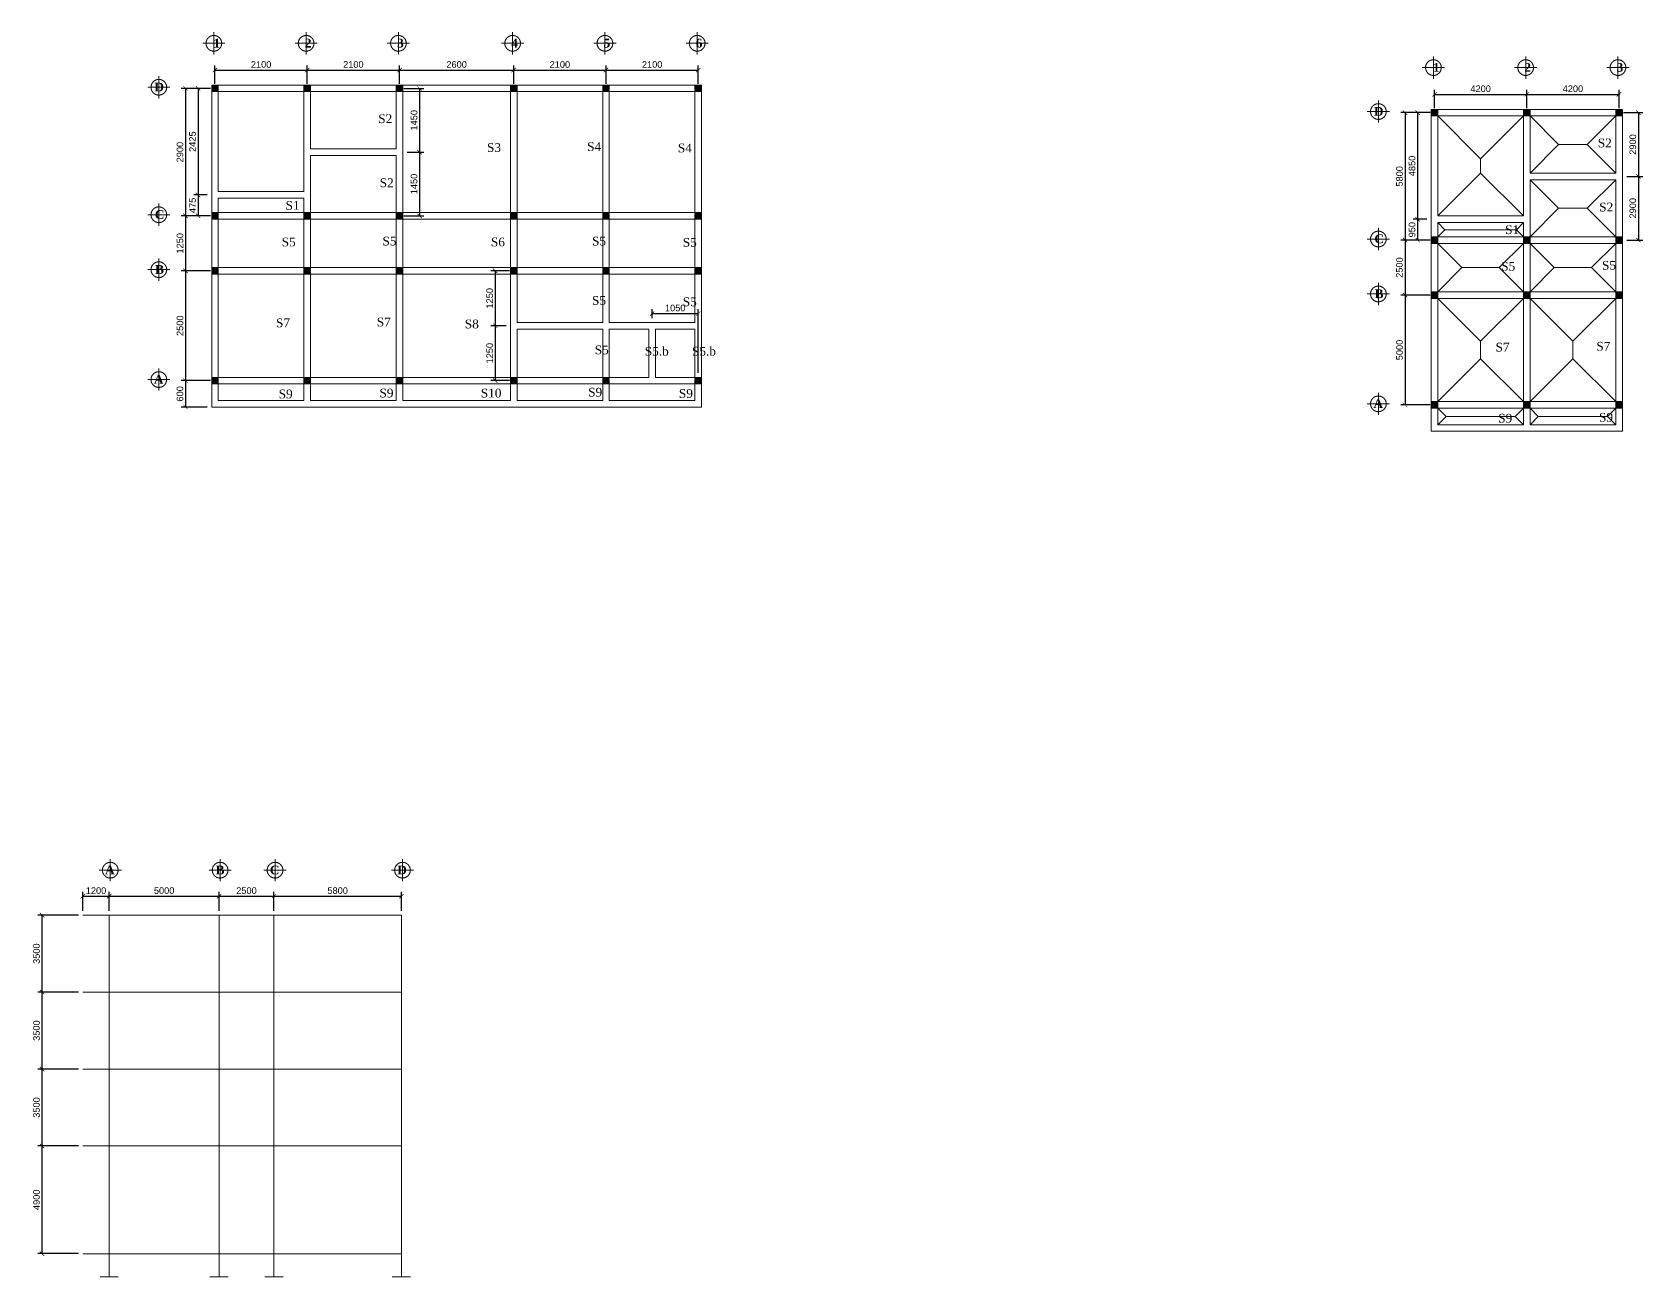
# Model space of a CAD drawing. Header units: inches. Extents: x 841 to 113868, y -38399 to 20899.
# Drawn here: x 70643 to 107298, y -38399 to -10083 of the extents above; entities that cross this region are included whole.
import ezdxf

# ---------------------------------------------------------------- set-up
doc = ezdxf.new("R2010")
doc.units = ezdxf.units.IN
doc.header["$MEASUREMENT"] = 0
doc.linetypes.add('ACAD_ISO04W100', pattern=[30, 24, -3, 0, -3])
for name, color, linetype, lineweight in [('COT', 2, 'Continuous', 13), ('KICH THUOC', 6, 'ACAD_ISO04W100', 5), ('NET DAM', 1, 'Continuous', 13), ('TEXT', 6, 'ACAD_ISO04W100', 5), ('TUONG', 1, 'Continuous', 13)]:
    doc.layers.add(name, color=color, linetype=linetype, lineweight=lineweight)
doc.layers.get('0').off()
doc.styles.get("Standard").update_dxf_attribs({"font": 'arial.ttf'})
doc.styles.add('TEXT', font='times.ttf')
doc.dimstyles.new('TL 1-200', dxfattribs={"dimscale": 100, "dimtxt": 1.5, "dimasz": 1, "dimexe": 1, "dimexo": 1, "dimgap": 0.5, "dimtad": 1, "dimtoh": 1, "dimdec": 0, "dimlfac": 2, "dimzin": 0, "dimdsep": 46, "dimtxsty": 'Standard', "dimblk": 'ARCHTICK', "dimblk1": 'ARCHTICK', "dimblk2": 'ARCHTICK', "dimcen": 6, "dimadec": 0, "dimazin": 0, "dimtfac": 1, "dimtdec": 0, "dimtofl": 0, "dimtmove": 2, "dimatfit": 3, "dimfxl": 1, "dimtolj": 1, "dimtzin": 0, "dimarcsym": 1})
doc.dimstyles.new('TL 100', dxfattribs={"dimscale": 100, "dimtxt": 1.5, "dimasz": 1, "dimexe": 1, "dimexo": 1, "dimgap": 0.5, "dimtad": 1, "dimtoh": 1, "dimdec": 0, "dimzin": 0, "dimdsep": 46, "dimtxsty": 'Standard', "dimblk": 'ARCHTICK', "dimblk1": 'ARCHTICK', "dimblk2": 'ARCHTICK', "dimcen": 6, "dimadec": 0, "dimazin": 0, "dimtfac": 1, "dimtdec": 0, "dimtofl": 0, "dimtmove": 2, "dimatfit": 3, "dimfxl": 1, "dimtolj": 1, "dimtzin": 0, "dimarcsym": 1})

# ---------------------------------------------------------------- blocks, each defined once
blk = doc.blocks.new('A$C16FA33CA')
at = {"layer": 'COT', "ltscale": 200}
h = blk.add_hatch(color=256, dxfattribs=at)
h.dxf.hatch_style = 1
h.paths.add_polyline_path([(0, 0), (300, 0), (300, 300), (0, 300)])
blk.add_lwpolyline([(0, 0), (300, 0), (300, 300), (0, 300)], close=True, dxfattribs=at)
blk = doc.blocks.new('_ArchTick')
at = {"color": 0, "linetype": 'ByBlock', "const_width": 0.15}
blk.add_lwpolyline([(-0.5, -0.5), (0.5, 0.5)], dxfattribs=at)
blk = doc.blocks.new('*D69')
at = {"layer": 'KICH THUOC', "color": 0, "lineweight": -2, "ltscale": 200}
for p, q in [((74802, -11261), (74802, -10844)), ((74802, -10944), (76902, -10944)), ((76902, -11261), (76902, -10844))]:
    blk.add_line(p, q, dxfattribs=at)
at = {"layer": 'KICH THUOC', "color": 0, "lineweight": -2, "ltscale": 200, "xscale": 100, "yscale": 100, "zscale": 100, "rotation": 180}
blk.add_blockref('_ArchTick', (74802, -10944), dxfattribs=at)
at = {"layer": 'KICH THUOC', "color": 0, "lineweight": -2, "ltscale": 200, "xscale": 100, "yscale": 100, "zscale": 100}
blk.add_blockref('_ArchTick', (76902, -10944), dxfattribs=at)
at = {"layer": 'KICH THUOC', "color": 0, "ltscale": 200, "insert": (75852, -10818), "char_height": 150, "attachment_point": 5}
blk.add_mtext('\\A1;2100', dxfattribs=at)
blk = doc.blocks.new('*D70')
at = {"layer": 'KICH THUOC', "color": 0, "lineweight": -2, "ltscale": 200}
for p, q in [((76902, -11261), (76902, -10844)), ((76902, -10944), (79002, -10944)), ((79002, -11261), (79002, -10844))]:
    blk.add_line(p, q, dxfattribs=at)
at = {"layer": 'KICH THUOC', "color": 0, "lineweight": -2, "ltscale": 200, "xscale": 100, "yscale": 100, "zscale": 100, "rotation": 180}
blk.add_blockref('_ArchTick', (76902, -10944), dxfattribs=at)
at = {"layer": 'KICH THUOC', "color": 0, "lineweight": -2, "ltscale": 200, "xscale": 100, "yscale": 100, "zscale": 100}
blk.add_blockref('_ArchTick', (79002, -10944), dxfattribs=at)
at = {"layer": 'KICH THUOC', "color": 0, "ltscale": 200, "insert": (77952, -10818), "char_height": 150, "attachment_point": 5}
blk.add_mtext('\\A1;2100', dxfattribs=at)
blk = doc.blocks.new('*D65')
at = {"layer": 'KICH THUOC', "color": 0, "lineweight": -2, "ltscale": 200}
for p, q in [((79002, -11261), (79002, -10844)), ((79002, -10944), (81602, -10944)), ((81602, -11261), (81602, -10844))]:
    blk.add_line(p, q, dxfattribs=at)
at = {"layer": 'KICH THUOC', "color": 0, "lineweight": -2, "ltscale": 200, "xscale": 100, "yscale": 100, "zscale": 100, "rotation": 180}
blk.add_blockref('_ArchTick', (79002, -10944), dxfattribs=at)
at = {"layer": 'KICH THUOC', "color": 0, "lineweight": -2, "ltscale": 200, "xscale": 100, "yscale": 100, "zscale": 100}
blk.add_blockref('_ArchTick', (81602, -10944), dxfattribs=at)
at = {"layer": 'KICH THUOC', "color": 0, "ltscale": 200, "insert": (80302, -10818), "char_height": 150, "attachment_point": 5}
blk.add_mtext('\\A1;2600', dxfattribs=at)
blk = doc.blocks.new('*D66')
at = {"layer": 'KICH THUOC', "color": 0, "lineweight": -2, "ltscale": 200}
for p, q in [((81602, -11261), (81602, -10844)), ((81602, -10944), (83702, -10944)), ((83702, -11261), (83702, -10844))]:
    blk.add_line(p, q, dxfattribs=at)
at = {"layer": 'KICH THUOC', "color": 0, "lineweight": -2, "ltscale": 200, "xscale": 100, "yscale": 100, "zscale": 100, "rotation": 180}
blk.add_blockref('_ArchTick', (81602, -10944), dxfattribs=at)
at = {"layer": 'KICH THUOC', "color": 0, "lineweight": -2, "ltscale": 200, "xscale": 100, "yscale": 100, "zscale": 100}
blk.add_blockref('_ArchTick', (83702, -10944), dxfattribs=at)
at = {"layer": 'KICH THUOC', "color": 0, "ltscale": 200, "insert": (82652, -10818), "char_height": 150, "attachment_point": 5}
blk.add_mtext('\\A1;2100', dxfattribs=at)
blk = doc.blocks.new('*D67')
at = {"layer": 'KICH THUOC', "color": 0, "lineweight": -2, "ltscale": 200}
for p, q in [((83702, -11261), (83702, -10844)), ((83702, -10944), (85802, -10944)), ((85802, -11261), (85802, -10844))]:
    blk.add_line(p, q, dxfattribs=at)
at = {"layer": 'KICH THUOC', "color": 0, "lineweight": -2, "ltscale": 200, "xscale": 100, "yscale": 100, "zscale": 100, "rotation": 180}
blk.add_blockref('_ArchTick', (83702, -10944), dxfattribs=at)
at = {"layer": 'KICH THUOC', "color": 0, "lineweight": -2, "ltscale": 200, "xscale": 100, "yscale": 100, "zscale": 100}
blk.add_blockref('_ArchTick', (85802, -10944), dxfattribs=at)
at = {"layer": 'KICH THUOC', "color": 0, "ltscale": 200, "insert": (84752, -10818), "char_height": 150, "attachment_point": 5}
blk.add_mtext('\\A1;2100', dxfattribs=at)
blk = doc.blocks.new('*D71')
at = {"layer": 'KICH THUOC', "color": 0, "lineweight": -2, "ltscale": 200}
for p, q in [((74702, -11361), (74032, -11361)), ((74132, -11361), (74132, -14261)), ((74702, -14261), (74032, -14261))]:
    blk.add_line(p, q, dxfattribs=at)
at = {"layer": 'KICH THUOC', "color": 0, "lineweight": -2, "ltscale": 200, "xscale": 100, "yscale": 100, "zscale": 100}
for p, rotation in [((74132, -11361), 90), ((74132, -14261), 270)]:
    blk.add_blockref('_ArchTick', p, dxfattribs=dict(at, rotation=rotation))
at = {"layer": 'KICH THUOC', "color": 0, "ltscale": 200, "insert": (74006, -12811), "char_height": 150, "attachment_point": 5, "rotation": 90}
blk.add_mtext('\\A1;2900', dxfattribs=at)
blk = doc.blocks.new('*D72')
at = {"layer": 'KICH THUOC', "color": 0, "lineweight": -2, "ltscale": 200}
for p, q in [((74702, -14261), (74032, -14261)), ((74132, -14261), (74132, -15511)), ((74702, -15511), (74032, -15511))]:
    blk.add_line(p, q, dxfattribs=at)
at = {"layer": 'KICH THUOC', "color": 0, "lineweight": -2, "ltscale": 200, "xscale": 100, "yscale": 100, "zscale": 100}
for p, rotation in [((74132, -14261), 90), ((74132, -15511), 270)]:
    blk.add_blockref('_ArchTick', p, dxfattribs=dict(at, rotation=rotation))
at = {"layer": 'KICH THUOC', "color": 0, "ltscale": 200, "insert": (74006, -14886), "char_height": 150, "attachment_point": 5, "rotation": 90}
blk.add_mtext('\\A1;1250', dxfattribs=at)
blk = doc.blocks.new('*D68')
at = {"layer": 'KICH THUOC', "color": 0, "lineweight": -2, "ltscale": 200}
for p, q in [((74702, -15511), (74032, -15511)), ((74132, -15511), (74132, -18011)), ((74702, -18011), (74032, -18011))]:
    blk.add_line(p, q, dxfattribs=at)
at = {"layer": 'KICH THUOC', "color": 0, "lineweight": -2, "ltscale": 200, "xscale": 100, "yscale": 100, "zscale": 100}
for p, rotation in [((74132, -15511), 90), ((74132, -18011), 270)]:
    blk.add_blockref('_ArchTick', p, dxfattribs=dict(at, rotation=rotation))
at = {"layer": 'KICH THUOC', "color": 0, "ltscale": 200, "insert": (74006, -16761), "char_height": 150, "attachment_point": 5, "rotation": 90}
blk.add_mtext('\\A1;2500', dxfattribs=at)
blk = doc.blocks.new('*D73')
at = {"layer": 'KICH THUOC', "color": 0, "lineweight": -2, "ltscale": 200}
for p, q in [((74702, -18011), (74032, -18011)), ((74132, -18011), (74132, -18611)), ((74627, -18611), (74032, -18611))]:
    blk.add_line(p, q, dxfattribs=at)
at = {"layer": 'KICH THUOC', "color": 0, "lineweight": -2, "ltscale": 200, "xscale": 100, "yscale": 100, "zscale": 100}
for p, rotation in [((74132, -18011), 90), ((74132, -18611), 270)]:
    blk.add_blockref('_ArchTick', p, dxfattribs=dict(at, rotation=rotation))
at = {"layer": 'KICH THUOC', "color": 0, "ltscale": 200, "insert": (74006, -18311), "char_height": 150, "attachment_point": 5, "rotation": 90}
blk.add_mtext('\\A1;600', dxfattribs=at)
blk = doc.blocks.new('*D74')
at = {"layer": 'KICH THUOC', "color": 0, "lineweight": -2, "ltscale": 200}
for p, q in [((74702, -11361), (74318, -11361)), ((74418, -11361), (74418, -13786)), ((74627, -13786), (74318, -13786))]:
    blk.add_line(p, q, dxfattribs=at)
at = {"layer": 'KICH THUOC', "color": 0, "lineweight": -2, "ltscale": 200, "xscale": 100, "yscale": 100, "zscale": 100}
for p, rotation in [((74418, -11361), 90), ((74418, -13786), 270)]:
    blk.add_blockref('_ArchTick', p, dxfattribs=dict(at, rotation=rotation))
at = {"layer": 'KICH THUOC', "color": 0, "ltscale": 200, "insert": (74291, -12573), "char_height": 150, "attachment_point": 5, "rotation": 90}
blk.add_mtext('\\A1;2425', dxfattribs=at)
blk = doc.blocks.new('*D75')
at = {"layer": 'KICH THUOC', "color": 0, "lineweight": -2, "ltscale": 200}
for p, q in [((74627, -13786), (74318, -13786)), ((74418, -13786), (74418, -14261)), ((74702, -14261), (74318, -14261))]:
    blk.add_line(p, q, dxfattribs=at)
at = {"layer": 'KICH THUOC', "color": 0, "lineweight": -2, "ltscale": 200, "xscale": 100, "yscale": 100, "zscale": 100}
for p, rotation in [((74418, -13786), 90), ((74418, -14261), 270)]:
    blk.add_blockref('_ArchTick', p, dxfattribs=dict(at, rotation=rotation))
at = {"layer": 'KICH THUOC', "color": 0, "ltscale": 200, "insert": (74292, -14023), "char_height": 150, "attachment_point": 5, "rotation": 90}
blk.add_mtext('\\A1;475', dxfattribs=at)
blk = doc.blocks.new('*D76')
at = {"layer": 'KICH THUOC', "color": 0, "lineweight": -2, "ltscale": 200}
for p, q in [((79102, -11361), (79559, -11361)), ((79459, -11361), (79459, -12811)), ((79177, -12811), (79559, -12811))]:
    blk.add_line(p, q, dxfattribs=at)
at = {"layer": 'KICH THUOC', "color": 0, "lineweight": -2, "ltscale": 200, "xscale": 100, "yscale": 100, "zscale": 100}
for p, rotation in [((79459, -11361), 90), ((79459, -12811), 270)]:
    blk.add_blockref('_ArchTick', p, dxfattribs=dict(at, rotation=rotation))
at = {"layer": 'KICH THUOC', "color": 0, "ltscale": 200, "insert": (79333, -12086), "char_height": 150, "attachment_point": 5, "rotation": 90}
blk.add_mtext('\\A1;1450', dxfattribs=at)
blk = doc.blocks.new('*D77')
at = {"layer": 'KICH THUOC', "color": 0, "lineweight": -2, "ltscale": 200}
for p, q in [((79177, -12811), (79559, -12811)), ((79459, -12811), (79459, -14261)), ((79102, -14261), (79559, -14261))]:
    blk.add_line(p, q, dxfattribs=at)
at = {"layer": 'KICH THUOC', "color": 0, "lineweight": -2, "ltscale": 200, "xscale": 100, "yscale": 100, "zscale": 100}
for p, rotation in [((79459, -12811), 90), ((79459, -14261), 270)]:
    blk.add_blockref('_ArchTick', p, dxfattribs=dict(at, rotation=rotation))
at = {"layer": 'KICH THUOC', "color": 0, "ltscale": 200, "insert": (79333, -13536), "char_height": 150, "attachment_point": 5, "rotation": 90}
blk.add_mtext('\\A1;1450', dxfattribs=at)
blk = doc.blocks.new('*D78')
at = {"layer": 'KICH THUOC', "color": 0, "lineweight": -2, "ltscale": 200}
for p, q in [((81502, -15511), (81081, -15511)), ((81181, -15511), (81181, -16761)), ((81427, -16761), (81081, -16761))]:
    blk.add_line(p, q, dxfattribs=at)
at = {"layer": 'KICH THUOC', "color": 0, "lineweight": -2, "ltscale": 200, "xscale": 100, "yscale": 100, "zscale": 100}
for p, rotation in [((81181, -15511), 90), ((81181, -16761), 270)]:
    blk.add_blockref('_ArchTick', p, dxfattribs=dict(at, rotation=rotation))
at = {"layer": 'KICH THUOC', "color": 0, "ltscale": 200, "insert": (81054, -16136), "char_height": 150, "attachment_point": 5, "rotation": 90}
blk.add_mtext('\\A1;1250', dxfattribs=at)
blk = doc.blocks.new('*D79')
at = {"layer": 'KICH THUOC', "color": 0, "lineweight": -2, "ltscale": 200}
for p, q in [((81427, -16761), (81081, -16761)), ((81181, -16761), (81181, -18011)), ((81502, -18011), (81081, -18011))]:
    blk.add_line(p, q, dxfattribs=at)
at = {"layer": 'KICH THUOC', "color": 0, "lineweight": -2, "ltscale": 200, "xscale": 100, "yscale": 100, "zscale": 100}
for p, rotation in [((81181, -16761), 90), ((81181, -18011), 270)]:
    blk.add_blockref('_ArchTick', p, dxfattribs=dict(at, rotation=rotation))
at = {"layer": 'KICH THUOC', "color": 0, "ltscale": 200, "insert": (81054, -17386), "char_height": 150, "attachment_point": 5, "rotation": 90}
blk.add_mtext('\\A1;1250', dxfattribs=at)
blk = doc.blocks.new('*D81')
at = {"layer": 'KICH THUOC', "color": 0, "lineweight": -2, "ltscale": 200}
for p, q in [((84752, -16586), (84752, -16384)), ((84752, -16484), (85802, -16484)), ((85802, -17836), (85802, -16384))]:
    blk.add_line(p, q, dxfattribs=at)
at = {"layer": 'KICH THUOC', "color": 0, "lineweight": -2, "ltscale": 200, "xscale": 100, "yscale": 100, "zscale": 100, "rotation": 180}
blk.add_blockref('_ArchTick', (84752, -16484), dxfattribs=at)
at = {"layer": 'KICH THUOC', "color": 0, "lineweight": -2, "ltscale": 200, "xscale": 100, "yscale": 100, "zscale": 100}
blk.add_blockref('_ArchTick', (85802, -16484), dxfattribs=at)
at = {"layer": 'KICH THUOC', "color": 0, "ltscale": 200, "insert": (85277, -16358), "char_height": 150, "attachment_point": 5}
blk.add_mtext('\\A1;1050', dxfattribs=at)
blk = doc.blocks.new('*D102')
at = {"layer": 'KICH THUOC', "color": 0, "lineweight": -2, "ltscale": 200}
for p, q in [((71695, -35423), (70768, -35423)), ((70868, -37873), (70868, -35423)), ((71695, -37873), (70768, -37873))]:
    blk.add_line(p, q, dxfattribs=at)
at = {"layer": 'KICH THUOC', "color": 0, "lineweight": -2, "ltscale": 200, "xscale": 100, "yscale": 100, "zscale": 100}
for p, rotation in [((70868, -35423), 90), ((70868, -37873), 270)]:
    blk.add_blockref('_ArchTick', p, dxfattribs=dict(at, rotation=rotation))
at = {"layer": 'KICH THUOC', "color": 0, "ltscale": 200, "insert": (70741, -36648), "char_height": 150, "attachment_point": 5, "rotation": 90}
blk.add_mtext('\\A1;4900', dxfattribs=at)
blk = doc.blocks.new('*D103')
at = {"layer": 'KICH THUOC', "color": 0, "lineweight": -2, "ltscale": 200}
for p, q in [((71695, -33673), (70768, -33673)), ((70868, -35423), (70868, -33673)), ((71695, -35423), (70768, -35423))]:
    blk.add_line(p, q, dxfattribs=at)
at = {"layer": 'KICH THUOC', "color": 0, "lineweight": -2, "ltscale": 200, "xscale": 100, "yscale": 100, "zscale": 100}
for p, rotation in [((70868, -33673), 90), ((70868, -35423), 270)]:
    blk.add_blockref('_ArchTick', p, dxfattribs=dict(at, rotation=rotation))
at = {"layer": 'KICH THUOC', "color": 0, "ltscale": 200, "insert": (70741, -34548), "char_height": 150, "attachment_point": 5, "rotation": 90}
blk.add_mtext('\\A1;3500', dxfattribs=at)
blk = doc.blocks.new('*D104')
at = {"layer": 'KICH THUOC', "color": 0, "lineweight": -2, "ltscale": 200}
for p, q in [((71695, -31923), (70768, -31923)), ((70868, -33673), (70868, -31923)), ((71695, -33673), (70768, -33673))]:
    blk.add_line(p, q, dxfattribs=at)
at = {"layer": 'KICH THUOC', "color": 0, "lineweight": -2, "ltscale": 200, "xscale": 100, "yscale": 100, "zscale": 100}
for p, rotation in [((70868, -31923), 90), ((70868, -33673), 270)]:
    blk.add_blockref('_ArchTick', p, dxfattribs=dict(at, rotation=rotation))
at = {"layer": 'KICH THUOC', "color": 0, "ltscale": 200, "insert": (70741, -32798), "char_height": 150, "attachment_point": 5, "rotation": 90}
blk.add_mtext('\\A1;3500', dxfattribs=at)
blk = doc.blocks.new('*D105')
at = {"layer": 'KICH THUOC', "color": 0, "lineweight": -2, "ltscale": 200}
for p, q in [((71695, -30173), (70768, -30173)), ((70868, -31923), (70868, -30173)), ((71695, -31923), (70768, -31923))]:
    blk.add_line(p, q, dxfattribs=at)
at = {"layer": 'KICH THUOC', "color": 0, "lineweight": -2, "ltscale": 200, "xscale": 100, "yscale": 100, "zscale": 100}
for p, rotation in [((70868, -30173), 90), ((70868, -31923), 270)]:
    blk.add_blockref('_ArchTick', p, dxfattribs=dict(at, rotation=rotation))
at = {"layer": 'KICH THUOC', "color": 0, "ltscale": 200, "insert": (70741, -31048), "char_height": 150, "attachment_point": 5, "rotation": 90}
blk.add_mtext('\\A1;3500', dxfattribs=at)
blk = doc.blocks.new('*D106')
at = {"layer": 'KICH THUOC', "color": 0, "lineweight": -2, "ltscale": 200}
for p, q in [((71795, -30073), (71795, -29640)), ((72395, -30073), (72395, -29640)), ((71795, -29740), (72395, -29740))]:
    blk.add_line(p, q, dxfattribs=at)
at = {"layer": 'KICH THUOC', "color": 0, "lineweight": -2, "ltscale": 200, "xscale": 100, "yscale": 100, "zscale": 100, "rotation": 180}
blk.add_blockref('_ArchTick', (71795, -29740), dxfattribs=at)
at = {"layer": 'KICH THUOC', "color": 0, "lineweight": -2, "ltscale": 200, "xscale": 100, "yscale": 100, "zscale": 100}
blk.add_blockref('_ArchTick', (72395, -29740), dxfattribs=at)
at = {"layer": 'KICH THUOC', "color": 0, "ltscale": 200, "insert": (72095, -29614), "char_height": 150, "attachment_point": 5}
blk.add_mtext('\\A1;1200', dxfattribs=at)
blk = doc.blocks.new('*D107')
at = {"layer": 'KICH THUOC', "color": 0, "lineweight": -2, "ltscale": 200}
for p, q in [((72395, -30073), (72395, -29640)), ((74895, -30073), (74895, -29640)), ((72395, -29740), (74895, -29740))]:
    blk.add_line(p, q, dxfattribs=at)
at = {"layer": 'KICH THUOC', "color": 0, "lineweight": -2, "ltscale": 200, "xscale": 100, "yscale": 100, "zscale": 100, "rotation": 180}
blk.add_blockref('_ArchTick', (72395, -29740), dxfattribs=at)
at = {"layer": 'KICH THUOC', "color": 0, "lineweight": -2, "ltscale": 200, "xscale": 100, "yscale": 100, "zscale": 100}
blk.add_blockref('_ArchTick', (74895, -29740), dxfattribs=at)
at = {"layer": 'KICH THUOC', "color": 0, "ltscale": 200, "insert": (73645, -29614), "char_height": 150, "attachment_point": 5}
blk.add_mtext('\\A1;5000', dxfattribs=at)
blk = doc.blocks.new('*D108')
at = {"layer": 'KICH THUOC', "color": 0, "lineweight": -2, "ltscale": 200}
for p, q in [((74895, -30073), (74895, -29640)), ((76145, -30073), (76145, -29640)), ((74895, -29740), (76145, -29740))]:
    blk.add_line(p, q, dxfattribs=at)
at = {"layer": 'KICH THUOC', "color": 0, "lineweight": -2, "ltscale": 200, "xscale": 100, "yscale": 100, "zscale": 100, "rotation": 180}
blk.add_blockref('_ArchTick', (74895, -29740), dxfattribs=at)
at = {"layer": 'KICH THUOC', "color": 0, "lineweight": -2, "ltscale": 200, "xscale": 100, "yscale": 100, "zscale": 100}
blk.add_blockref('_ArchTick', (76145, -29740), dxfattribs=at)
at = {"layer": 'KICH THUOC', "color": 0, "ltscale": 200, "insert": (75520, -29614), "char_height": 150, "attachment_point": 5}
blk.add_mtext('\\A1;2500', dxfattribs=at)
blk = doc.blocks.new('*D110')
at = {"layer": 'KICH THUOC', "color": 0, "lineweight": -2, "ltscale": 200}
for p, q in [((76145, -30073), (76145, -29640)), ((79045, -30073), (79045, -29640)), ((76145, -29740), (79045, -29740))]:
    blk.add_line(p, q, dxfattribs=at)
at = {"layer": 'KICH THUOC', "color": 0, "lineweight": -2, "ltscale": 200, "xscale": 100, "yscale": 100, "zscale": 100, "rotation": 180}
blk.add_blockref('_ArchTick', (76145, -29740), dxfattribs=at)
at = {"layer": 'KICH THUOC', "color": 0, "lineweight": -2, "ltscale": 200, "xscale": 100, "yscale": 100, "zscale": 100}
blk.add_blockref('_ArchTick', (79045, -29740), dxfattribs=at)
at = {"layer": 'KICH THUOC', "color": 0, "ltscale": 200, "insert": (77595, -29614), "char_height": 150, "attachment_point": 5}
blk.add_mtext('\\A1;5800', dxfattribs=at)
blk = doc.blocks.new('*D132')
at = {"layer": 'KICH THUOC', "color": 0, "lineweight": -2, "ltscale": 200}
for p, q in [((102558, -11813), (102558, -11397)), ((102558, -11497), (104658, -11497)), ((104658, -11813), (104658, -11397))]:
    blk.add_line(p, q, dxfattribs=at)
at = {"layer": 'KICH THUOC', "color": 0, "lineweight": -2, "ltscale": 200, "xscale": 100, "yscale": 100, "zscale": 100, "rotation": 180}
blk.add_blockref('_ArchTick', (102558, -11497), dxfattribs=at)
at = {"layer": 'KICH THUOC', "color": 0, "lineweight": -2, "ltscale": 200, "xscale": 100, "yscale": 100, "zscale": 100}
blk.add_blockref('_ArchTick', (104658, -11497), dxfattribs=at)
at = {"layer": 'KICH THUOC', "color": 0, "ltscale": 200, "insert": (103608, -11370), "char_height": 150, "attachment_point": 5}
blk.add_mtext('\\A1;4200', dxfattribs=at)
blk = doc.blocks.new('*D133')
at = {"layer": 'KICH THUOC', "color": 0, "lineweight": -2, "ltscale": 200}
for p, q in [((104658, -11813), (104658, -11397)), ((104658, -11497), (106758, -11497)), ((106758, -11813), (106758, -11397))]:
    blk.add_line(p, q, dxfattribs=at)
at = {"layer": 'KICH THUOC', "color": 0, "lineweight": -2, "ltscale": 200, "xscale": 100, "yscale": 100, "zscale": 100, "rotation": 180}
blk.add_blockref('_ArchTick', (104658, -11497), dxfattribs=at)
at = {"layer": 'KICH THUOC', "color": 0, "lineweight": -2, "ltscale": 200, "xscale": 100, "yscale": 100, "zscale": 100}
blk.add_blockref('_ArchTick', (106758, -11497), dxfattribs=at)
at = {"layer": 'KICH THUOC', "color": 0, "ltscale": 200, "insert": (105708, -11370), "char_height": 150, "attachment_point": 5}
blk.add_mtext('\\A1;4200', dxfattribs=at)
blk = doc.blocks.new('*D134')
at = {"layer": 'KICH THUOC', "color": 0, "lineweight": -2, "ltscale": 200}
for p, q in [((102458, -11913), (101788, -11913)), ((101888, -11913), (101888, -14813)), ((102458, -14813), (101788, -14813))]:
    blk.add_line(p, q, dxfattribs=at)
at = {"layer": 'KICH THUOC', "color": 0, "lineweight": -2, "ltscale": 200, "xscale": 100, "yscale": 100, "zscale": 100}
for p, rotation in [((101888, -11913), 90), ((101888, -14813), 270)]:
    blk.add_blockref('_ArchTick', p, dxfattribs=dict(at, rotation=rotation))
at = {"layer": 'KICH THUOC', "color": 0, "ltscale": 200, "insert": (101761, -13363), "char_height": 150, "attachment_point": 5, "rotation": 90}
blk.add_mtext('\\A1;5800', dxfattribs=at)
blk = doc.blocks.new('*D135')
at = {"layer": 'KICH THUOC', "color": 0, "lineweight": -2, "ltscale": 200}
for p, q in [((102458, -14813), (101788, -14813)), ((101888, -14813), (101888, -16063)), ((102458, -16063), (101788, -16063))]:
    blk.add_line(p, q, dxfattribs=at)
at = {"layer": 'KICH THUOC', "color": 0, "lineweight": -2, "ltscale": 200, "xscale": 100, "yscale": 100, "zscale": 100}
for p, rotation in [((101888, -14813), 90), ((101888, -16063), 270)]:
    blk.add_blockref('_ArchTick', p, dxfattribs=dict(at, rotation=rotation))
at = {"layer": 'KICH THUOC', "color": 0, "ltscale": 200, "insert": (101761, -15438), "char_height": 150, "attachment_point": 5, "rotation": 90}
blk.add_mtext('\\A1;2500', dxfattribs=at)
blk = doc.blocks.new('*D129')
at = {"layer": 'KICH THUOC', "color": 0, "lineweight": -2, "ltscale": 200}
for p, q in [((102458, -16063), (101788, -16063)), ((101888, -16063), (101888, -18563)), ((102458, -18563), (101788, -18563))]:
    blk.add_line(p, q, dxfattribs=at)
at = {"layer": 'KICH THUOC', "color": 0, "lineweight": -2, "ltscale": 200, "xscale": 100, "yscale": 100, "zscale": 100}
for p, rotation in [((101888, -16063), 90), ((101888, -18563), 270)]:
    blk.add_blockref('_ArchTick', p, dxfattribs=dict(at, rotation=rotation))
at = {"layer": 'KICH THUOC', "color": 0, "ltscale": 200, "insert": (101761, -17313), "char_height": 150, "attachment_point": 5, "rotation": 90}
blk.add_mtext('\\A1;5000', dxfattribs=at)
blk = doc.blocks.new('*D137')
at = {"layer": 'KICH THUOC', "color": 0, "lineweight": -2, "ltscale": 200}
for p, q in [((102458, -11913), (102074, -11913)), ((102174, -11913), (102174, -14338)), ((102383, -14338), (102074, -14338))]:
    blk.add_line(p, q, dxfattribs=at)
at = {"layer": 'KICH THUOC', "color": 0, "lineweight": -2, "ltscale": 200, "xscale": 100, "yscale": 100, "zscale": 100}
for p, rotation in [((102174, -11913), 90), ((102174, -14338), 270)]:
    blk.add_blockref('_ArchTick', p, dxfattribs=dict(at, rotation=rotation))
at = {"layer": 'KICH THUOC', "color": 0, "ltscale": 200, "insert": (102047, -13126), "char_height": 150, "attachment_point": 5, "rotation": 90}
blk.add_mtext('\\A1;4850', dxfattribs=at)
blk = doc.blocks.new('*D138')
at = {"layer": 'KICH THUOC', "color": 0, "lineweight": -2, "ltscale": 200}
for p, q in [((102383, -14338), (102074, -14338)), ((102174, -14338), (102174, -14813)), ((102458, -14813), (102074, -14813))]:
    blk.add_line(p, q, dxfattribs=at)
at = {"layer": 'KICH THUOC', "color": 0, "lineweight": -2, "ltscale": 200, "xscale": 100, "yscale": 100, "zscale": 100}
for p, rotation in [((102174, -14338), 90), ((102174, -14813), 270)]:
    blk.add_blockref('_ArchTick', p, dxfattribs=dict(at, rotation=rotation))
at = {"layer": 'KICH THUOC', "color": 0, "ltscale": 200, "insert": (102047, -14576), "char_height": 150, "attachment_point": 5, "rotation": 90}
blk.add_mtext('\\A1;950', dxfattribs=at)
blk = doc.blocks.new('*D130')
at = {"layer": 'KICH THUOC', "color": 0, "lineweight": -2, "ltscale": 200}
for p, q in [((106858, -11913), (107298, -11913)), ((107198, -11913), (107198, -13363)), ((106933, -13363), (107298, -13363))]:
    blk.add_line(p, q, dxfattribs=at)
at = {"layer": 'KICH THUOC', "color": 0, "lineweight": -2, "ltscale": 200, "xscale": 100, "yscale": 100, "zscale": 100}
for p, rotation in [((107198, -11913), 90), ((107198, -13363), 270)]:
    blk.add_blockref('_ArchTick', p, dxfattribs=dict(at, rotation=rotation))
at = {"layer": 'KICH THUOC', "color": 0, "ltscale": 200, "insert": (107072, -12638), "char_height": 150, "attachment_point": 5, "rotation": 90}
blk.add_mtext('\\A1;2900', dxfattribs=at)
blk = doc.blocks.new('*D131')
at = {"layer": 'KICH THUOC', "color": 0, "lineweight": -2, "ltscale": 200}
for p, q in [((106933, -13363), (107298, -13363)), ((107198, -13363), (107198, -14813)), ((106933, -14813), (107298, -14813))]:
    blk.add_line(p, q, dxfattribs=at)
at = {"layer": 'KICH THUOC', "color": 0, "lineweight": -2, "ltscale": 200, "xscale": 100, "yscale": 100, "zscale": 100}
for p, rotation in [((107198, -13363), 90), ((107198, -14813), 270)]:
    blk.add_blockref('_ArchTick', p, dxfattribs=dict(at, rotation=rotation))
at = {"layer": 'KICH THUOC', "color": 0, "ltscale": 200, "insert": (107072, -14088), "char_height": 150, "attachment_point": 5, "rotation": 90}
blk.add_mtext('\\A1;2900', dxfattribs=at)

msp = doc.modelspace()

# ---------------------------------------------------------------- linework, layer by layer
at = {"layer": 'KICH THUOC', "ltscale": 200}
for p, q in [((74777.26, -10587.81), (74777.26, -10083.31)), ((76877.26, -10587.81), (76877.26, -10083.31)), ((78977.26, -10587.81), (78977.26, -10083.31)), ((81577.26, -10587.81), (81577.26, -10083.31)), ((83677.26, -10587.81), (83677.26, -10083.31)), ((85777.26, -10587.81), (85777.26, -10083.31)), ((74525.01, -10335.56), (75029.51, -10335.56)), ((76625.01, -10335.56), (77129.51, -10335.56)), ((78725.01, -10335.56), (79229.51, -10335.56)), ((81325.01, -10335.56), (81829.51, -10335.56)), ((83425.01, -10335.56), (83929.51, -10335.56)), ((85525.01, -10335.56), (86029.51, -10335.56)), ((102280.71, -10888.07), (102785.22, -10888.07)), ((102532.96, -11140.32), (102532.96, -10635.82)), ((104380.71, -10888.07), (104885.22, -10888.07)), ((104632.96, -11140.32), (104632.96, -10635.82)), ((106480.71, -10888.07), (106985.22, -10888.07)), ((106732.96, -11140.32), (106732.96, -10635.82)), ((73272.76, -11335.56), (73777.26, -11335.56)), ((73525.01, -11587.81), (73525.01, -11083.31)), ((101280.71, -12140.32), (101280.71, -11635.82)), ((101028.46, -11888.07), (101532.96, -11888.07)), ((102632.96, -11988.07), (103607.96, -12963.07)), ((104582.96, -11988.07), (103607.96, -12963.07)), ((104732.96, -11988.07), (105382.96, -12638.07)), ((106682.96, -11988.07), (106032.96, -12638.07)), ((104732.96, -13288.07), (105382.96, -12638.07)), ((106032.96, -12638.07), (105382.96, -12638.07)), ((106682.96, -13288.07), (106032.96, -12638.07)), ((103607.96, -13288.28), (103607.96, -12963.07)), ((102632.96, -14263.28), (103607.96, -13288.28)), ((104582.96, -14263.28), (103607.96, -13288.28)), ((104732.96, -13438.07), (105382.96, -14088.07)), ((106682.96, -13438.07), (106032.96, -14088.07)), ((73272.76, -14235.56), (73777.26, -14235.56)), ((73525.01, -14487.81), (73525.01, -13983.31)), ((104732.96, -14738.07), (105382.96, -14088.07)), ((106032.96, -14088.07), (105382.96, -14088.07)), ((106682.96, -14738.07), (106032.96, -14088.07)), ((101280.71, -15040.32), (101280.71, -14535.82)), ((102632.96, -14413.28), (102795.36, -14575.67)), ((102632.96, -14738.07), (102795.36, -14575.67)), ((102795.36, -14575.67), (104420.57, -14575.67)), ((104582.96, -14413.28), (104420.57, -14575.67)), ((104582.96, -14738.07), (104420.57, -14575.67)), ((101028.46, -14788.07), (101532.96, -14788.07)), ((102632.96, -14888.07), (103182.96, -15438.07)), ((104582.96, -14888.07), (104032.96, -15438.07)), ((104732.96, -14888.07), (105282.96, -15438.07)), ((106682.96, -14888.07), (106132.96, -15438.07)), ((73525.01, -15737.81), (73525.01, -15233.31)), ((73272.76, -15485.56), (73777.26, -15485.56)), ((102632.96, -15988.07), (103182.96, -15438.07)), ((103182.96, -15438.07), (104032.96, -15438.07)), ((104582.96, -15988.07), (104032.96, -15438.07)), ((104732.96, -15988.07), (105282.96, -15438.07)), ((105282.96, -15438.07), (106132.96, -15438.07)), ((106682.96, -15988.07), (106132.96, -15438.07)), ((101028.46, -16038.07), (101532.96, -16038.07)), ((101280.71, -16290.32), (101280.71, -15785.82)), ((102632.96, -16138.07), (103607.96, -17113.07)), ((104582.96, -16138.07), (103607.96, -17113.07)), ((104732.96, -16138.07), (105707.96, -17113.07)), ((106682.96, -16138.07), (105707.96, -17113.07)), ((103607.96, -17513.07), (103607.96, -17113.07)), ((105707.96, -17513.07), (105707.96, -17113.07)), ((102632.96, -18488.07), (103607.96, -17513.07)), ((104582.96, -18488.07), (103607.96, -17513.07)), ((104732.96, -18488.07), (105707.96, -17513.07)), ((106682.96, -18488.07), (105707.96, -17513.07)), ((73525.01, -18237.81), (73525.01, -17733.31)), ((73272.76, -17985.56), (73777.26, -17985.56)), ((101280.71, -18790.32), (101280.71, -18285.82)), ((101028.46, -18538.07), (101532.96, -18538.07)), ((102632.96, -18638.07), (102820.46, -18825.57)), ((104582.96, -18638.07), (104395.46, -18825.57)), ((104732.96, -18638.07), (104920.46, -18825.57)), ((106682.96, -18638.07), (106495.46, -18825.57)), ((102820.46, -18825.57), (102632.96, -19013.07)), ((104395.46, -18825.57), (102820.46, -18825.57)), ((104582.96, -19013.07), (104395.46, -18825.57)), ((104920.46, -18825.57), (104732.96, -19013.07)), ((106495.46, -18825.57), (104920.46, -18825.57)), ((106682.96, -19013.07), (106495.46, -18825.57)), ((72419.84, -29400.62), (72419.84, -28896.12)), ((74919.84, -29400.62), (74919.84, -28896.12)), ((76169.84, -29400.62), (76169.84, -28896.12)), ((79069.84, -29400.62), (79069.84, -28896.12)), ((72672.1, -29148.37), (72167.59, -29148.37)), ((75172.1, -29148.37), (74667.59, -29148.37)), ((76422.1, -29148.37), (75917.59, -29148.37)), ((79322.1, -29148.37), (78817.59, -29148.37))]:
    msp.add_line(p, q, dxfattribs=at)
for centre in [(74777.26, -10335.56), (76877.26, -10335.56), (78977.26, -10335.56), (81577.26, -10335.56), (83677.26, -10335.56), (85777.26, -10335.56), (102532.96, -10888.07), (104632.96, -10888.07), (106732.96, -10888.07), (73525.01, -11335.56), (101280.71, -11888.07), (73525.01, -14235.56), (101280.71, -14788.07), (73525.01, -15485.56), (101280.71, -16038.07), (73525.01, -17985.56), (101280.71, -18538.07), (72419.84, -29148.37), (74919.84, -29148.37), (76169.84, -29148.37), (79069.84, -29148.37)]:
    msp.add_circle(centre, 178.59, dxfattribs=at)
at = {"layer": 'NET DAM', "ltscale": 200}
for p, q in [((84677.26, -16835.57), (84677.26, -17935.56)), ((84827.26, -16835.57), (84827.26, -17935.56)), ((71794.84, -30173.37), (79044.84, -30173.37)), ((72394.84, -38399.12), (72394.84, -30173.37)), ((74894.84, -38399.12), (74894.84, -30173.37)), ((76144.84, -38399.12), (76144.84, -30173.37)), ((79044.84, -38399.12), (79044.84, -30173.37)), ((71794.84, -31923.37), (79044.84, -31923.37)), ((71794.84, -33673.37), (79044.84, -33673.37)), ((71794.84, -35423.37), (79044.84, -35423.37)), ((71794.84, -37873.37), (79044.84, -37873.37)), ((72601.04, -38399.12), (72188.65, -38399.12)), ((75101.04, -38399.12), (74688.65, -38399.12)), ((76351.04, -38399.12), (75938.65, -38399.12)), ((79251.04, -38399.12), (78838.65, -38399.12))]:
    msp.add_line(p, q, dxfattribs=at)
at = {"layer": 'TUONG', "ltscale": 200}
for p, q in [((102482.96, -11838.07), (106832.96, -11838.07)), ((102482.96, -19163.07), (102482.96, -11838.07)), ((106832.96, -19163.07), (102482.96, -19163.07))]:
    msp.add_line(p, q, dxfattribs=at)
for points in [[(74727.26, -11285.56), (85877.26, -11285.56), (85877.26, -18610.56), (74727.26, -18610.56)], [(74727.26, -11285.56), (85877.26, -11285.56), (85877.26, -18610.56), (74727.26, -18610.56)], [(74727.26, -14185.56), (85877.26, -14185.56), (85877.26, -14335.56), (74727.26, -14335.56)], [(74727.26, -15435.56), (85877.26, -15435.56), (85877.26, -15585.56), (74727.26, -15585.56)]]:
    msp.add_lwpolyline(points, close=True, dxfattribs=at)
for points in [[(76827.26, -13710.78), (76827.26, -11285.56), (76977.26, -11285.56), (76977.26, -12735.56)], [(78927.26, -12735.56), (78927.26, -11285.56), (79077.26, -11285.56), (79077.26, -18460.56)], [(81527.26, -18460.56), (81527.26, -11285.56), (81677.26, -11285.56), (81677.26, -16685.57)], [(83627.26, -16685.57), (83627.26, -11285.56), (83777.26, -11285.56), (83777.26, -16685.57)], [(74877.26, -13710.78), (74877.26, -11435.56), (85727.26, -11435.56), (85727.26, -16685.57)], [(102632.96, -14263.28), (102632.96, -11988.07), (106832.96, -11988.07)], [(104582.96, -14263.28), (104582.96, -11838.07), (104732.96, -11838.07), (104732.96, -13288.07)], [(106682.96, -11838.07), (106832.96, -11838.07)], [(106682.96, -11838.07), (106832.96, -11838.07)], [(106682.96, -13288.07), (106682.96, -11838.07), (106832.96, -11838.07), (106832.96, -19163.07)], [(76827.26, -12885.56), (76827.26, -12735.56)], [(76977.26, -12735.56), (78927.26, -12735.56)], [(79077.26, -12735.56), (79077.26, -12885.56)], [(76977.26, -12885.56), (76977.26, -18460.56)], [(78927.26, -12885.56), (76977.26, -12885.56)], [(78927.26, -18460.56), (78927.26, -12885.56)], [(104582.96, -13438.07), (104582.96, -13288.07)], [(104732.96, -13288.07), (106682.96, -13288.07)], [(104732.96, -13438.07), (104732.96, -19013.07)], [(106682.96, -13438.07), (104732.96, -13438.07)], [(106682.96, -19013.07), (106682.96, -13438.07)], [(106832.96, -13288.07), (106832.96, -13438.07)], [(74727.26, -13860.78), (74727.26, -13710.78)], [(74877.26, -13710.78), (76827.26, -13710.78)], [(76827.26, -13860.78), (74877.26, -13860.78)], [(76827.26, -18460.56), (74877.26, -18460.56), (74877.26, -13860.78)], [(76827.26, -18460.56), (76827.26, -13860.78)], [(76977.26, -13710.78), (76977.26, -13860.78)], [(102482.96, -14413.28), (102482.96, -14263.28)], [(102632.96, -14263.28), (104582.96, -14263.28)], [(104732.96, -14263.28), (104732.96, -14413.28)], [(104582.96, -14413.28), (102632.96, -14413.28)], [(104582.96, -19013.07), (102632.96, -19013.07), (102632.96, -14413.28)], [(104582.96, -19013.07), (104582.96, -14413.28)], [(106832.96, -14888.07), (102482.96, -14888.07), (102482.96, -14738.07), (106832.96, -14738.07)], [(106832.96, -16138.07), (102482.96, -16138.07), (102482.96, -15988.07), (106832.96, -15988.07)], [(81527.26, -16835.57), (81527.26, -16685.57)], [(81677.26, -16685.57), (83627.26, -16685.57)], [(81677.26, -16835.57), (81677.26, -18460.56)], [(83627.26, -16835.57), (81677.26, -16835.57)], [(83627.26, -18460.56), (83627.26, -16835.57)], [(83777.26, -16685.57), (85727.26, -16685.57)], [(83777.26, -16835.57), (83777.26, -18460.56)], [(84677.26, -16835.57), (83777.26, -16835.57)], [(85727.26, -16835.57), (85727.26, -18460.56), (83777.26, -18460.56)], [(85727.26, -16835.57), (84827.26, -16835.57)], [(85877.26, -16685.57), (85877.26, -16835.57)], [(84827.26, -17935.56), (85877.26, -17935.56), (85877.26, -18085.56), (74727.26, -18085.56), (74727.26, -17935.56), (84677.26, -17935.56)], [(78927.26, -18460.56), (76977.26, -18460.56)], [(81527.26, -18460.56), (79077.26, -18460.56)], [(83627.26, -18460.56), (81677.26, -18460.56)], [(106832.96, -18638.07), (102482.96, -18638.07), (102482.96, -18488.07), (106832.96, -18488.07)], [(106682.96, -19013.07), (104732.96, -19013.07)]]:
    msp.add_lwpolyline(points, dxfattribs=at)

# ---------------------------------------------------------------- block references
at = {"layer": 'COT', "ltscale": 200, "xscale": 0.5, "yscale": 0.5, "zscale": 0.5}
for p in [(74727.26, -11435.56), (76827.26, -11435.56), (78927.26, -11435.56), (81527.26, -11435.56), (83627.26, -11435.56), (85727.26, -11435.56), (102482.96, -11988.07), (104582.96, -11988.07), (106682.96, -11988.07), (74727.26, -14335.56), (76827.26, -14335.56), (78927.26, -14335.56), (81527.26, -14335.56), (83627.26, -14335.56), (85727.26, -14335.56), (102482.96, -14888.07), (104582.96, -14888.07), (106682.96, -14888.07), (74727.26, -15585.56), (76827.26, -15585.56), (78927.26, -15585.56), (81527.26, -15585.56), (83627.26, -15585.56), (85727.26, -15585.56), (102482.96, -16138.07), (104582.96, -16138.07), (106682.96, -16138.07), (74727.26, -18085.56), (76827.26, -18085.56), (78927.26, -18085.56), (81527.26, -18085.56), (83627.26, -18085.56), (85727.26, -18085.56), (102482.96, -18638.07), (104582.96, -18638.07), (106682.96, -18638.07)]:
    msp.add_blockref('A$C16FA33CA', p, dxfattribs=at)

# ---------------------------------------------------------------- texts
at = {"layer": 'KICH THUOC', "ltscale": 200, "char_height": 200, "style": 'TEXT'}
for s, insert, attachment_point in [('\\pi88.90096;{\\fTimes New Roman|b1|i0|c0|p18;1}', (74677.91, -10231.26), 1), ('\\pi68.38073;{\\fTimes New Roman|b1|i0|c0|p18;2}', (76777.91, -10231.26), 1), ('\\pi68.52524;{\\fTimes New Roman|b1|i0|c0|p18;3}', (78877.91, -10231.26), 1), ('\\pi66.06859;{\\fTimes New Roman|b1|i0|c0|p18;4}', (81477.91, -10231.26), 1), ('\\pi67.80269;{\\fTimes New Roman|b1|i0|c0|p18;5}', (83577.91, -10231.26), 1), ('\\pi66.64662;{\\fTimes New Roman|b1|i0|c0|p18;6}', (85677.91, -10231.26), 1), ('\\pi88.90096;{\\fTimes New Roman|b1|i0|c0|p18;1}', (102433.62, -10783.76), 1), ('\\pi68.38073;{\\fTimes New Roman|b1|i0|c0|p18;2}', (104533.62, -10783.76), 1), ('\\pi68.52524;{\\fTimes New Roman|b1|i0|c0|p18;3}', (106633.62, -10783.76), 1), ('\\pi-2.71754;{\\fTimes New Roman|b1|i0|c0|p18;D}', (73425.66, -11231.26), 1), ('\\pi-2.71754;{\\fTimes New Roman|b1|i0|c0|p18;D}', (101181.37, -11783.76), 1), ('\\pi8.84315;{\\fTimes New Roman|b1|i0|c0|p18;C}', (73425.66, -14131.26), 1), ('\\pi8.84315;{\\fTimes New Roman|b1|i0|c0|p18;C}', (101181.37, -14683.76), 1), ('\\pi13.90096;{\\fTimes New Roman|b1|i0|c0|p18;B}', (73425.66, -15381.26), 1), ('\\pi13.90096;{\\fTimes New Roman|b1|i0|c0|p18;B}', (101181.37, -15933.76), 1), ('\\pi-13.41118;{\\fTimes New Roman|b1|i0|c0|p18;A}', (73425.66, -17881.26), 1), ('\\pi-13.41118;{\\fTimes New Roman|b1|i0|c0|p18;A}', (101181.37, -18433.76), 1), ('\\pi66.65;{\\fTimes New Roman|b1|i0|c0|p18;A}', (72519.19, -29044.07), 3), ('\\pi66.65;{\\fTimes New Roman|b1|i0|c0|p18;B}', (75019.19, -29044.07), 3), ('\\pi66.65;{\\fTimes New Roman|b1|i0|c0|p18;C}', (76269.19, -29044.07), 3), ('\\pi66.65;{\\fTimes New Roman|b1|i0|c0|p18;D}', (79169.19, -29044.07), 3)]:
    msp.add_mtext_dynamic_manual_height_columns(s, width=389.3626, gutter_width=1, heights=[0], dxfattribs=dict(at, insert=insert, attachment_point=attachment_point)).dxf.set("width", 194.6813)
at = {"layer": 'TEXT', "ltscale": 200, "char_height": 200, "attachment_point": 1, "style": 'TEXT'}
for s, gutter_width, insert in [('\\pi1406.12853;S2', 1, (77111.8, -11950.93)), ('\\pi1418.3852;S3', 1, (79574.94, -12606.94)), ('\\pi1404.10978;S4', 1, (81868.6, -12586.39)), ('\\pi1404.10978;S4', 1, (83933.37, -12617.03)), ('\\pi1406.12853;S2', 1, (104867.5, -12503.43)), ('\\pi1406.12853;S2', 1, (77144.38, -13409.01)), ('\\pi1429.92089;S1', 1, (74978.98, -13923.22)), ('\\pi1406.12853;S2', 1, (104900.08, -13961.51)), ('\\pi1429.92089;S1', 1, (102734.68, -14475.72)), ('\\pi1413.33833;S5', 1, (74907.11, -14755.57)), ('\\pi1413.33833;S5', 1, (77200.77, -14735.01)), ('\\pi1405.26335;S6', 1, (79677.3, -14755.57)), ('\\pi1413.33833;S5', 1, (81970.96, -14735.01)), ('\\pi1413.33833;S5', 1, (84035.74, -14765.66)), ('\\pi1413.33833;S5', 1, (102662.82, -15308.07)), ('\\pi1413.33833;S5', 1, (104956.48, -15287.51)), ('\\pi1413.33833;S5', 1, (81970.96, -16085.57)), ('\\pi1413.33833;S5', 1, (84035.74, -16116.22)), ('\\pi1406.99371;S7', 1, (74784.28, -16596.52)), ('\\pi1406.99371;S7', 1, (77077.94, -16575.96)), ('\\pi1410.887;S8', 1, (79077.26, -16621.7)), ('\\pi1413.33833;S5', 1, (82032.38, -17211.04)), ('\\pi1406.99371;S7', 1, (102539.98, -17149.02)), ('\\pi1406.99371;S7', 1, (104833.64, -17128.47)), ('\\pi1182.62456;S5.b', 3374.62, (83401.84, -17241.69)), ('\\pi1182.62456;S5.b', 3374.62, (84476.36, -17241.69)), ('\\pi1406.56112;S9', 1, (74845.69, -18213.1)), ('\\pi1406.56112;S9', 1, (77139.35, -18192.55)), ('\\pi1256.74136;S10', 1, (79595.41, -18193.36)), ('\\pi1406.56112;S9', 1, (81889.07, -18172.8)), ('\\pi1406.56112;S9', 1, (83953.84, -18203.45)), ('\\pi1406.56112;S9', 1, (102601.4, -18765.61)), ('\\pi1406.56112;S9', 1, (104895.06, -18745.05))]:
    msp.add_mtext_dynamic_manual_height_columns(s, width=3374.6219, gutter_width=gutter_width, heights=[0], dxfattribs=dict(at, insert=insert)).dxf.set("width", 1687.3109)

# ---------------------------------------------------------------- dimensions: what is measured, and where the dimension line sits
at = {"layer": 'KICH THUOC', "ltscale": 200}
for base, p1, p2, dimstyle, picture, middle in [((76902.26, -10944.46), (74802.26, -11360.56), (76902.26, -11360.56), 'TL 100', '*D69', (75852.26, -10817.87)), ((79002.26, -10944.46), (76902.26, -11360.56), (79002.26, -11360.56), 'TL 100', '*D70', (77952.26, -10817.87)), ((81602.26, -10944.46), (79002.26, -11360.56), (81602.26, -11360.56), 'TL 100', '*D65', (80302.26, -10817.87)), ((83702.26, -10944.46), (81602.26, -11360.56), (83702.26, -11360.56), 'TL 100', '*D66', (82652.26, -10817.87)), ((85802.26, -10944.46), (83702.26, -11360.56), (85802.26, -11360.56), 'TL 100', '*D67', (84752.26, -10817.87)), ((104657.96, -11496.96), (102557.96, -11913.07), (104657.96, -11913.07), 'TL 1-200', '*D132', (103607.96, -11370.38)), ((106757.96, -11496.96), (104657.96, -11913.07), (106757.96, -11913.07), 'TL 1-200', '*D133', (105707.96, -11370.38)), ((85802.26, -16484.38), (84752.26, -16685.57), (85802.26, -17935.56), 'TL 100', '*D81', (85277.26, -16357.8)), ((72394.84, -29740.22), (71794.84, -30173.37), (72394.84, -30173.37), 'TL 1-200', '*D106', (72094.84, -29613.64)), ((74894.84, -29740.22), (72394.84, -30173.37), (74894.84, -30173.37), 'TL 1-200', '*D107', (73644.84, -29613.64)), ((76144.84, -29740.22), (74894.84, -30173.37), (76144.84, -30173.37), 'TL 1-200', '*D108', (75519.84, -29613.64)), ((79044.84, -29740.22), (76144.84, -30173.37), (79044.84, -30173.37), 'TL 1-200', '*D110', (77594.84, -29613.64))]:
    dim = msp.add_linear_dim(base=base, p1=p1, p2=p2, dimstyle=dimstyle, dxfattribs=at)
    dim.commit()
    dim.dimension.update_dxf_attribs({"geometry": picture, "text_midpoint": middle})
for base, p1, p2, dimstyle, picture, middle in [((74132.15, -14260.56), (74802.26, -11360.56), (74802.26, -14260.56), 'TL 100', '*D71', (74005.56, -12810.56)), ((74417.88, -13785.78), (74802.26, -11360.56), (74727.26, -13785.78), 'TL 100', '*D74', (74291.3, -12573.17)), ((79459.24, -12810.56), (79002.26, -11360.56), (79077.26, -12810.56), 'TL 100', '*D76', (79332.66, -12085.56)), ((101887.85, -14813.07), (102557.96, -11913.07), (102557.96, -14813.07), 'TL 1-200', '*D134', (101761.26, -13363.07)), ((102173.58, -14338.28), (102557.96, -11913.07), (102482.96, -14338.28), 'TL 1-200', '*D137', (102047, -13125.67)), ((107198.2, -13363.07), (106757.96, -11913.07), (106832.96, -13363.07), 'TL 1-200', '*D130', (107071.62, -12638.07)), ((79459.24, -14260.56), (79077.26, -12810.56), (79002.26, -14260.56), 'TL 100', '*D77', (79332.66, -13535.56)), ((107198.2, -14813.07), (106832.96, -13363.07), (106832.96, -14813.07), 'TL 1-200', '*D131', (107071.62, -14088.07)), ((74417.88, -14260.56), (74727.26, -13785.78), (74802.26, -14260.56), 'TL 100', '*D75', (74291.6, -14023.17)), ((74132.15, -15510.56), (74802.26, -14260.56), (74802.26, -15510.56), 'TL 100', '*D72', (74005.56, -14885.56)), ((102173.58, -14813.07), (102482.96, -14338.28), (102557.96, -14813.07), 'TL 1-200', '*D138', (102047, -14575.67)), ((101887.85, -16063.07), (102557.96, -14813.07), (102557.96, -16063.07), 'TL 1-200', '*D135', (101761.26, -15438.07)), ((74132.15, -18010.56), (74802.26, -15510.56), (74802.26, -18010.56), 'TL 100', '*D68', (74005.56, -16760.56)), ((81180.72, -16760.57), (81602.26, -15510.56), (81527.26, -16760.57), 'TL 100', '*D78', (81054.13, -16135.57)), ((101887.85, -18563.07), (102557.96, -16063.07), (102557.96, -18563.07), 'TL 1-200', '*D129', (101761.26, -17313.07)), ((81180.72, -18010.56), (81527.26, -16760.57), (81602.26, -18010.56), 'TL 100', '*D79', (81054.13, -17385.57)), ((74132.15, -18610.56), (74802.26, -18010.56), (74727.26, -18610.56), 'TL 100', '*D73', (74005.56, -18310.56)), ((70868, -30173.37), (71794.84, -31923.37), (71794.84, -30173.37), 'TL 1-200', '*D105', (70741.36, -31048.37)), ((70868, -31923.37), (71794.84, -33673.37), (71794.84, -31923.37), 'TL 1-200', '*D104', (70741.36, -32798.37)), ((70868, -33673.37), (71794.84, -35423.37), (71794.84, -33673.37), 'TL 1-200', '*D103', (70741.36, -34548.37)), ((70868, -35423.37), (71794.84, -37873.37), (71794.84, -35423.37), 'TL 1-200', '*D102', (70741.41, -36648.37))]:
    dim = msp.add_linear_dim(base=base, p1=p1, p2=p2, angle=90, dimstyle=dimstyle, dxfattribs=at)
    dim.commit()
    dim.dimension.update_dxf_attribs({"geometry": picture, "text_midpoint": middle})

doc.saveas('drawing.dxf')
